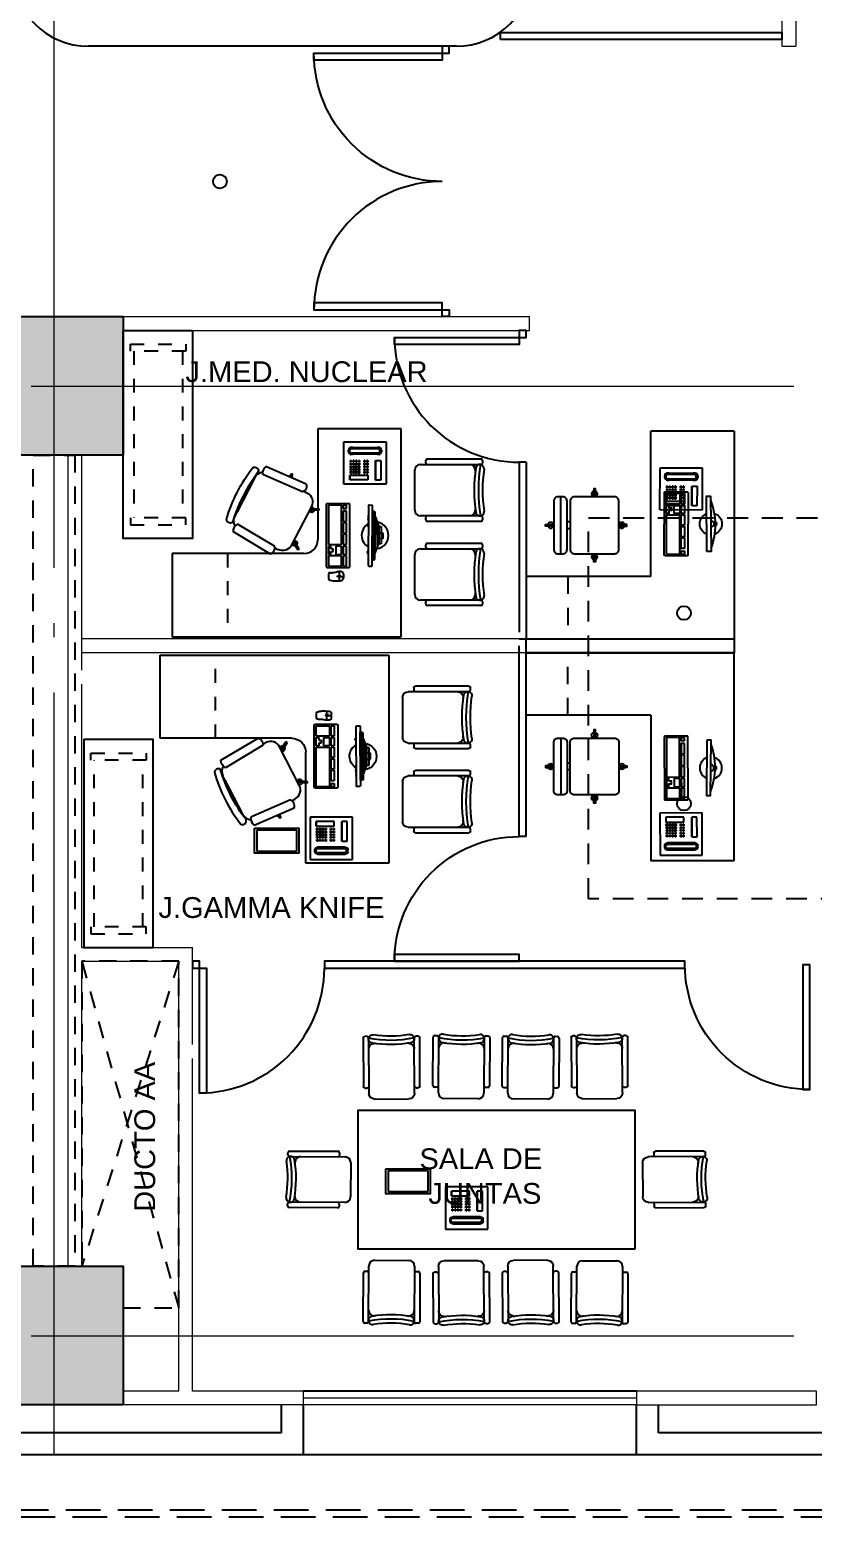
# Model space of a CAD drawing. Header units: metres. Extents: x -22 to 564, y 0 to 143.
# Drawn here: x 230.43 to 236.08, y 32.72 to 43.44 of the extents above; entities that cross this region are included whole.
import ezdxf

# ---------------------------------------------------------------- set-up
doc = ezdxf.new("R2010")
doc.units = ezdxf.units.M
for name, pattern in [('EJES630', [6.3, 5.5, -0.4, 0, -0.4]), ('XREF 2N NEURO-ONCOLOGIA$0$DASHED2', [0.375, 0.25, -0.125]), ('XREF 2N NEURO-ONCOLOGIA$0$HIDDE150', [0.24, 0.15, -0.09]), ('XREF 2N NEURO-ONCOLOGIA$0$HIDDEN2', [0.1875, 0.125, -0.0625]), ('XREF 2N NEURO-ONCOLOGIA$0$XR-00$0$HIDDEN2', [0.1875, 0.125, -0.0625]), ('XREF 2N NEURO-ONCOLOGIA$0$XR-00$0$HIDDEN5', [0.07, 0.04, -0.03])]:
    doc.linetypes.add(name, pattern=pattern)
for name, color, linetype, lineweight in [('EJES', 11, 'EJES630', 0), ('XREF 2N NEURO-ONCOLOGIA$0$HERRERIAS', 1, 'Continuous', 18), ('XREF 2N NEURO-ONCOLOGIA$0$MUROS DE TABLAROCA', 150, 'Continuous', 13)]:
    doc.layers.add(name, color=color, linetype=linetype, lineweight=lineweight)
for name, color, linetype in [('TEXTO', 7, 'Continuous'), ('XREF 2N NEURO-ONCOLOGIA$0$-CG-M-WALL', 7, 'Continuous'), ('XREF 2N NEURO-ONCOLOGIA$0$CANCELES', 1, 'Continuous'), ('XREF 2N NEURO-ONCOLOGIA$0$COLUMNAS', 6, 'Continuous'), ('XREF 2N NEURO-ONCOLOGIA$0$CONTRAVENTEOS', 6, 'XREF 2N NEURO-ONCOLOGIA$0$HIDDEN2'), ('XREF 2N NEURO-ONCOLOGIA$0$DUCTO AA', 40, 'XREF 2N NEURO-ONCOLOGIA$0$HIDDEN2'), ('XREF 2N NEURO-ONCOLOGIA$0$LAMINA MULTIPERFORADA', 9, 'Continuous'), ('XREF 2N NEURO-ONCOLOGIA$0$LAMPARAS 1', 112, 'Continuous'), ('XREF 2N NEURO-ONCOLOGIA$0$MOBILIARIO', 161, 'Continuous'), ('XREF 2N NEURO-ONCOLOGIA$0$MUROS', 3, 'Continuous'), ('XREF 2N NEURO-ONCOLOGIA$0$MUROS BAJOS', 2, 'Continuous'), ('XREF 2N NEURO-ONCOLOGIA$0$NOVIDESA', 11, 'Continuous'), ('XREF 2N NEURO-ONCOLOGIA$0$PLAFONES', 20, 'XREF 2N NEURO-ONCOLOGIA$0$HIDDE150')]:
    doc.layers.add(name, color=color, linetype=linetype)
doc.styles.add('100 LOCALES 25', font='arial.ttf', dxfattribs={"height": 0.25})

# ---------------------------------------------------------------- blocks, each defined once
blk = doc.blocks.new('XREF 2N NEURO-ONCOLOGIA$0$XR-00$0$SILLA')
at = {"layer": 'XREF 2N NEURO-ONCOLOGIA$0$MOBILIARIO', "linetype": 'Continuous', "ltscale": 0.01}
for p, q in [((-0.124, 0), (0.124, 0)), ((-0.204, -0.441), (-0.204, -0.092)), ((-0.192, -0.08), (-0.176, -0.08)), ((-0.164, -0.441), (-0.164, -0.04)), ((0.164, -0.04), (0.164, -0.441)), ((0.176, -0.08), (0.192, -0.08)), ((0.204, -0.092), (0.204, -0.441)), ((-0.114, -0.401), (-0.124, -0.401)), ((0.124, -0.401), (0.114, -0.401)), ((-0.176, -0.453), (-0.192, -0.453)), ((0.192, -0.453), (0.176, -0.453))]:
    blk.add_line(p, q, dxfattribs=at)
for centre, radius, start, end in [((-0.192, -0.092), 0.012, 90, 180), ((-0.176, -0.092), 0.012, 0, 90), ((-0.124, -0.04), 0.04, 90, 180), ((0.124, -0.04), 0.04, 0, 90), ((0.176, -0.092), 0.012, 90, 180), ((0.192, -0.092), 0.012, 0, 90), ((-0.135, -0.434), 0.03, 99.3498, 279.3498), ((-0.124, -0.361), 0.04, 180, 270), ((0, -1.253), 0.83, 78.5791, 101.4209), ((0, -1.253), 0.86, 80.6502, 99.3498), ((0.124, -0.361), 0.04, 270, 0), ((0.135, -0.434), 0.03, 260.6502, 80.6502), ((-0.192, -0.441), 0.012, 180, 270), ((-0.176, -0.441), 0.012, 270, 0), ((0, -1.253), 0.8, 80.6502, 99.3498), ((0.176, -0.441), 0.012, 180, 270), ((0.192, -0.441), 0.012, 270, 0)]:
    blk.add_arc(centre, radius, start, end, dxfattribs=at)
blk = doc.blocks.new('XREF 2N NEURO-ONCOLOGIA$0$XR-00$0$Teléfono 1')
at = {"layer": 'XREF 2N NEURO-ONCOLOGIA$0$MOBILIARIO'}
for p, q in [((44.22, 6.692), (44.525, 6.692)), ((44.22, 6.387), (44.22, 6.692)), ((44.258, 6.662), (44.296, 6.662)), ((44.258, 6.52), (44.258, 6.662)), ((44.296, 6.662), (44.296, 6.52)), ((44.296, 6.52), (44.296, 6.662)), ((44.352, 6.661), (44.482, 6.661)), ((44.352, 6.627), (44.352, 6.661)), ((44.481, 6.627), (44.481, 6.661)), ((44.482, 6.661), (44.482, 6.627)), ((44.525, 6.692), (44.525, 6.387)), ((44.482, 6.627), (44.352, 6.627)), ((44.358, 6.612), (44.352, 6.612)), ((44.352, 6.612), (44.352, 6.6)), ((44.352, 6.6), (44.352, 6.612)), ((44.352, 6.612), (44.352, 6.612)), ((44.352, 6.6), (44.358, 6.6)), ((44.352, 6.6), (44.352, 6.6)), ((44.358, 6.592), (44.352, 6.592)), ((44.352, 6.592), (44.352, 6.58)), ((44.352, 6.58), (44.352, 6.592)), ((44.352, 6.592), (44.352, 6.592)), ((44.352, 6.58), (44.358, 6.58)), ((44.352, 6.58), (44.352, 6.58)), ((44.358, 6.572), (44.352, 6.572)), ((44.352, 6.572), (44.352, 6.56)), ((44.352, 6.56), (44.352, 6.572)), ((44.352, 6.572), (44.352, 6.572)), ((44.352, 6.56), (44.358, 6.56)), ((44.352, 6.56), (44.352, 6.56)), ((44.358, 6.552), (44.352, 6.552)), ((44.352, 6.552), (44.352, 6.54)), ((44.352, 6.54), (44.352, 6.552)), ((44.352, 6.552), (44.352, 6.552)), ((44.358, 6.6), (44.358, 6.612)), ((44.358, 6.612), (44.358, 6.6)), ((44.358, 6.58), (44.358, 6.592)), ((44.358, 6.592), (44.358, 6.58)), ((44.358, 6.56), (44.358, 6.572)), ((44.358, 6.572), (44.358, 6.56)), ((44.358, 6.54), (44.358, 6.552)), ((44.358, 6.552), (44.358, 6.54)), ((44.371, 6.6), (44.371, 6.612)), ((44.371, 6.612), (44.372, 6.612)), ((44.372, 6.6), (44.371, 6.6)), ((44.371, 6.58), (44.371, 6.592)), ((44.371, 6.592), (44.372, 6.592)), ((44.372, 6.58), (44.371, 6.58)), ((44.371, 6.56), (44.371, 6.572)), ((44.371, 6.572), (44.372, 6.572)), ((44.372, 6.56), (44.371, 6.56)), ((44.371, 6.54), (44.371, 6.552)), ((44.371, 6.552), (44.372, 6.552)), ((44.378, 6.612), (44.372, 6.612)), ((44.372, 6.612), (44.372, 6.6)), ((44.372, 6.6), (44.378, 6.6)), ((44.378, 6.592), (44.372, 6.592)), ((44.372, 6.592), (44.372, 6.58)), ((44.372, 6.58), (44.378, 6.58)), ((44.378, 6.572), (44.372, 6.572)), ((44.372, 6.572), (44.372, 6.56)), ((44.372, 6.56), (44.378, 6.56)), ((44.378, 6.552), (44.372, 6.552)), ((44.372, 6.552), (44.372, 6.54)), ((44.377, 6.612), (44.377, 6.6)), ((44.377, 6.592), (44.377, 6.58)), ((44.377, 6.572), (44.377, 6.56)), ((44.377, 6.552), (44.377, 6.54)), ((44.378, 6.6), (44.378, 6.612)), ((44.378, 6.58), (44.378, 6.592)), ((44.378, 6.56), (44.378, 6.572)), ((44.378, 6.54), (44.378, 6.552)), ((44.417, 6.552), (44.411, 6.552)), ((44.411, 6.552), (44.411, 6.54)), ((44.411, 6.54), (44.411, 6.552)), ((44.411, 6.552), (44.411, 6.552)), ((44.415, 6.612), (44.414, 6.612)), ((44.414, 6.6), (44.415, 6.6)), ((44.415, 6.592), (44.414, 6.592)), ((44.414, 6.58), (44.415, 6.58)), ((44.415, 6.572), (44.414, 6.572)), ((44.414, 6.56), (44.415, 6.56)), ((44.417, 6.54), (44.417, 6.552)), ((44.417, 6.552), (44.417, 6.54)), ((44.437, 6.552), (44.431, 6.552)), ((44.431, 6.552), (44.431, 6.54)), ((44.431, 6.54), (44.431, 6.552)), ((44.431, 6.552), (44.431, 6.552)), ((44.435, 6.612), (44.434, 6.612)), ((44.434, 6.6), (44.435, 6.6)), ((44.435, 6.592), (44.434, 6.592)), ((44.434, 6.58), (44.435, 6.58)), ((44.435, 6.572), (44.434, 6.572)), ((44.434, 6.56), (44.435, 6.56)), ((44.437, 6.54), (44.437, 6.552)), ((44.437, 6.552), (44.437, 6.54)), ((44.457, 6.552), (44.451, 6.552)), ((44.451, 6.552), (44.451, 6.54)), ((44.451, 6.54), (44.451, 6.552)), ((44.451, 6.552), (44.451, 6.552)), ((44.454, 6.612), (44.454, 6.612)), ((44.454, 6.6), (44.454, 6.6)), ((44.454, 6.592), (44.454, 6.592)), ((44.454, 6.58), (44.454, 6.58)), ((44.454, 6.572), (44.454, 6.572)), ((44.454, 6.56), (44.454, 6.56)), ((44.457, 6.54), (44.457, 6.552)), ((44.457, 6.552), (44.457, 6.54)), ((44.477, 6.552), (44.471, 6.552)), ((44.471, 6.552), (44.471, 6.54)), ((44.471, 6.54), (44.471, 6.552)), ((44.471, 6.552), (44.471, 6.552)), ((44.474, 6.612), (44.474, 6.612)), ((44.474, 6.6), (44.474, 6.6)), ((44.474, 6.592), (44.474, 6.592)), ((44.474, 6.58), (44.474, 6.58)), ((44.474, 6.572), (44.474, 6.572)), ((44.474, 6.56), (44.474, 6.56)), ((44.476, 6.552), (44.476, 6.54)), ((44.477, 6.54), (44.477, 6.552)), ((44.253, 6.445), (44.253, 6.457)), ((44.296, 6.52), (44.258, 6.52)), ((44.265, 6.457), (44.265, 6.445)), ((44.272, 6.476), (44.472, 6.476)), ((44.285, 6.476), (44.273, 6.476)), ((44.474, 6.466), (44.274, 6.466)), ((44.352, 6.54), (44.358, 6.54)), ((44.352, 6.54), (44.352, 6.54)), ((44.358, 6.532), (44.352, 6.532)), ((44.352, 6.532), (44.352, 6.52)), ((44.352, 6.52), (44.352, 6.532)), ((44.352, 6.532), (44.352, 6.532)), ((44.352, 6.52), (44.358, 6.52)), ((44.352, 6.52), (44.352, 6.52)), ((44.358, 6.52), (44.358, 6.532)), ((44.358, 6.532), (44.358, 6.52)), ((44.372, 6.54), (44.371, 6.54)), ((44.371, 6.52), (44.371, 6.532)), ((44.371, 6.532), (44.372, 6.532)), ((44.372, 6.52), (44.371, 6.52)), ((44.372, 6.54), (44.378, 6.54)), ((44.378, 6.532), (44.372, 6.532)), ((44.372, 6.532), (44.372, 6.52)), ((44.372, 6.52), (44.378, 6.52)), ((44.377, 6.532), (44.377, 6.52)), ((44.378, 6.52), (44.378, 6.532)), ((44.411, 6.54), (44.417, 6.54)), ((44.411, 6.54), (44.411, 6.54)), ((44.417, 6.532), (44.411, 6.532)), ((44.411, 6.532), (44.411, 6.52)), ((44.411, 6.52), (44.411, 6.532)), ((44.411, 6.532), (44.411, 6.532)), ((44.411, 6.52), (44.417, 6.52)), ((44.411, 6.52), (44.411, 6.52)), ((44.417, 6.52), (44.417, 6.532)), ((44.417, 6.532), (44.417, 6.52)), ((44.431, 6.54), (44.437, 6.54)), ((44.431, 6.54), (44.431, 6.54)), ((44.437, 6.532), (44.431, 6.532)), ((44.431, 6.532), (44.431, 6.52)), ((44.431, 6.52), (44.431, 6.532)), ((44.431, 6.532), (44.431, 6.532)), ((44.431, 6.52), (44.437, 6.52)), ((44.431, 6.52), (44.431, 6.52)), ((44.437, 6.52), (44.437, 6.532)), ((44.437, 6.532), (44.437, 6.52)), ((44.451, 6.54), (44.457, 6.54)), ((44.451, 6.54), (44.451, 6.54)), ((44.457, 6.532), (44.451, 6.532)), ((44.451, 6.532), (44.451, 6.52)), ((44.451, 6.52), (44.451, 6.532)), ((44.451, 6.532), (44.451, 6.532)), ((44.451, 6.52), (44.457, 6.52)), ((44.451, 6.52), (44.451, 6.52)), ((44.457, 6.52), (44.457, 6.532)), ((44.457, 6.532), (44.457, 6.52)), ((44.472, 6.476), (44.46, 6.476)), ((44.471, 6.54), (44.477, 6.54)), ((44.471, 6.54), (44.471, 6.54)), ((44.477, 6.532), (44.471, 6.532)), ((44.471, 6.532), (44.471, 6.52)), ((44.471, 6.52), (44.471, 6.532)), ((44.471, 6.532), (44.471, 6.532)), ((44.471, 6.52), (44.477, 6.52)), ((44.471, 6.52), (44.471, 6.52)), ((44.476, 6.532), (44.476, 6.52)), ((44.477, 6.52), (44.477, 6.532)), ((44.483, 6.445), (44.483, 6.457)), ((44.491, 6.445), (44.491, 6.457)), ((44.491, 6.457), (44.491, 6.445)), ((44.525, 6.387), (44.22, 6.387)), ((44.472, 6.426), (44.272, 6.426)), ((44.273, 6.426), (44.285, 6.426)), ((44.274, 6.436), (44.474, 6.436)), ((44.46, 6.426), (44.472, 6.426))]:
    blk.add_line(p, q, dxfattribs=at)
for centre, major_axis, start_param, end_param in [((44.414, 6.606), (0, 0.006), 4.712389, 7.853982), ((44.414, 6.606), (0, 0.006), 1.570796, 4.712389), ((44.414, 6.586), (0, 0.006), 4.712389, 7.853982), ((44.414, 6.586), (0, 0.006), 1.570796, 4.712389), ((44.414, 6.566), (0, 0.006), 4.712389, 7.853982), ((44.414, 6.566), (0, 0.006), 1.570796, 4.712389), ((44.415, 6.606), (0, 0.006), 4.712389, 7.853982), ((44.415, 6.606), (0, 0.006), 1.570796, 4.712389), ((44.415, 6.586), (0, 0.006), 4.712389, 7.853982), ((44.415, 6.586), (0, 0.006), 1.570796, 4.712389), ((44.415, 6.566), (0, 0.006), 4.712389, 7.853982), ((44.415, 6.566), (0, 0.006), 1.570796, 4.712389), ((44.434, 6.606), (0, 0.006), 4.712389, 7.853982), ((44.434, 6.606), (0, 0.006), 1.570796, 4.712389), ((44.434, 6.586), (0, 0.006), 4.712389, 7.853982), ((44.434, 6.586), (0, 0.006), 1.570796, 4.712389), ((44.434, 6.566), (0, 0.006), 4.712389, 7.853982), ((44.434, 6.566), (0, 0.006), 1.570796, 4.712389), ((44.435, 6.606), (0, 0.006), 4.712389, 7.853982), ((44.435, 6.606), (0, 0.006), 1.570796, 4.712389), ((44.435, 6.586), (0, 0.006), 4.712389, 7.853982), ((44.435, 6.586), (0, 0.006), 1.570796, 4.712389), ((44.435, 6.566), (0, 0.006), 4.712389, 7.853982), ((44.435, 6.566), (0, 0.006), 1.570796, 4.712389), ((44.454, 6.606), (0, 0.006), 4.712389, 7.853982), ((44.454, 6.606), (0, 0.006), 4.712389, 7.853982), ((44.454, 6.606), (0, 0.006), 1.570796, 4.712389), ((44.454, 6.606), (0, 0.006), 1.570796, 4.712389), ((44.454, 6.586), (0, 0.006), 4.712389, 7.853982), ((44.454, 6.586), (0, 0.006), 4.712389, 7.853982), ((44.454, 6.586), (0, 0.006), 1.570796, 4.712389), ((44.454, 6.586), (0, 0.006), 1.570796, 4.712389), ((44.454, 6.566), (0, 0.006), 4.712389, 7.853982), ((44.454, 6.566), (0, 0.006), 4.712389, 7.853982), ((44.454, 6.566), (0, 0.006), 1.570796, 4.712389), ((44.454, 6.566), (0, 0.006), 1.570796, 4.712389), ((44.474, 6.606), (0, 0.006), 4.712389, 7.853982), ((44.474, 6.606), (0, 0.006), 4.712389, 7.853982), ((44.474, 6.606), (0, 0.006), 1.570796, 4.712389), ((44.474, 6.606), (0, 0.006), 1.570796, 4.712389), ((44.474, 6.586), (0, 0.006), 4.712389, 7.853982), ((44.474, 6.586), (0, 0.006), 4.712389, 7.853982), ((44.474, 6.586), (0, 0.006), 1.570796, 4.712389), ((44.474, 6.586), (0, 0.006), 1.570796, 4.712389), ((44.474, 6.566), (0, 0.006), 4.712389, 7.853982), ((44.474, 6.566), (0, 0.006), 4.712389, 7.853982), ((44.474, 6.566), (0, 0.006), 1.570796, 4.712389), ((44.474, 6.566), (0, 0.006), 1.570796, 4.712389), ((44.272, 6.457), (0, 0.0191), 0, 1.570796), ((44.272, 6.445), (0, 0.019), 1.570796, 3.141593), ((44.273, 6.457), (0, 0.019), 0, 1.570796), ((44.273, 6.445), (0, 0.0191), 1.570796, 3.141593), ((44.274, 6.457), (0, 0.00903), 0, 1.570796), ((44.274, 6.445), (0, 0.00903), 1.570796, 3.141593), ((44.472, 6.457), (0, 0.019), 4.712389, 6.283185), ((44.472, 6.457), (0, 0.0191), 4.712389, 6.283185), ((44.472, 6.445), (0, 0.019), 3.141593, 4.712389), ((44.472, 6.445), (0, 0.019), 3.141593, 4.712389), ((44.474, 6.457), (0, 0.00903), 4.712389, 6.283185), ((44.474, 6.445), (0, 0.00903), 3.141593, 4.712389)]:
    blk.add_ellipse(centre, major_axis=major_axis, ratio=0.991499, start_param=start_param, end_param=end_param, dxfattribs=at)
blk = doc.blocks.new('XREF 2N NEURO-ONCOLOGIA$0$XR-00$0$CESTO PARA PAPELES')
at = {"layer": 'XREF 2N NEURO-ONCOLOGIA$0$MOBILIARIO'}
for p, q in [((-0.015, 0.075), (-0.305, 0.075)), ((-0.305, 0.075), (-0.305, -0.075)), ((-0.015, -0.075), (-0.015, 0.075)), ((-0.305, -0.075), (-0.015, -0.075))]:
    blk.add_line(p, q, dxfattribs=at)
blk.add_lwpolyline([(-0.32, 0.09), (0, 0.09), (0, -0.09), (-0.32, -0.09)], close=True, dxfattribs=at)
blk = doc.blocks.new('XREF 2N NEURO-ONCOLOGIA$0$XR-00$0$sillon 01')
at = {"layer": 'XREF 2N NEURO-ONCOLOGIA$0$MOBILIARIO'}
for p, q in [((166.622, 203.629), (166.636, 203.65)), ((166.997, 203.497), (166.738, 203.67)), ((166.76, 203.725), (166.756, 203.658)), ((166.771, 203.724), (166.76, 203.725)), ((166.771, 203.724), (166.766, 203.651)), ((167.034, 203.548), (166.969, 203.516)), ((167.039, 203.539), (166.979, 203.509)), ((167.034, 203.548), (167.039, 203.539)), ((167.003, 203.374), (167.017, 203.395)), ((166.59, 203.217), (166.483, 203.288)), ((166.742, 203.116), (166.511, 203.27)), ((166.966, 203.235), (166.989, 203.22)), ((166.972, 203.244), (166.994, 203.229)), ((166.994, 203.229), (166.989, 203.22))]:
    blk.add_line(p, q, dxfattribs=at)
for points in [[(166.469, 203.349, -0.281793), (166.415, 203.381), (166.572, 203.651, -0.418015), (166.626, 203.619)], [(166.764, 203.047, 0.667091), (166.783, 203.093, -0.088922), (166.443, 203.321, 0.527589), (166.416, 203.282, 0.095477)], [(166.803, 203.125, 0.281793), (166.853, 203.088), (167.043, 203.336, 0.418015), (166.993, 203.374)]]:
    blk.add_lwpolyline(points, format="xyb", close=True, dxfattribs=at)
for centre, radius, start, end in [((166.697, 203.609), 0.0737, 56.2548, 146.2548), ((166.762, 203.67), 0.0183, 103.207, 192.3385), ((166.762, 203.67), 0.0183, 283.207, 69.255), ((166.987, 203.519), 0.0183, 43.2546, 189.3027), ((166.987, 203.519), 0.0183, 280.1712, 9.3027), ((166.956, 203.436), 0.0737, 326.2548, 56.2548), ((166.524, 203.35), 0.0737, 178.654, 236.2548), ((166.961, 203.245), 0.0182, 264.1376, 309.1502), ((166.961, 203.245), 0.0182, 343.3595, 21.2193), ((166.783, 203.177), 0.0737, 236.2548, 293.8557)]:
    blk.add_arc(centre, radius, start, end, dxfattribs=at)
blk = doc.blocks.new('XREF 2N NEURO-ONCOLOGIA$0$XR-00$0$modulo escritorio oficina')
at = {"layer": 'XREF 2N NEURO-ONCOLOGIA$0$MOBILIARIO', "linetype": 'Continuous', "ltscale": 0.01}
for p, q in [((123.599, 262.826), (123.599, 263.211)), ((123.611, 263.223), (123.627, 263.223)), ((123.639, 262.774), (123.639, 263.211)), ((124.009, 263.211), (124.009, 262.774)), ((124.021, 263.223), (124.037, 263.223)), ((124.049, 263.211), (124.049, 262.826)), ((124.207, 262.826), (124.207, 263.211)), ((124.219, 263.223), (124.235, 263.223)), ((124.247, 262.774), (124.247, 263.211)), ((124.617, 263.211), (124.617, 262.774)), ((124.629, 263.223), (124.645, 263.223)), ((124.657, 263.211), (124.657, 262.826)), ((123.679, 263.171), (123.688, 263.171)), ((123.959, 263.171), (123.969, 263.171)), ((124.287, 263.171), (124.297, 263.171)), ((124.567, 263.171), (124.577, 263.171)), ((123.627, 262.814), (123.611, 262.814)), ((124.037, 262.814), (124.021, 262.814)), ((124.235, 262.814), (124.219, 262.814)), ((124.645, 262.814), (124.629, 262.814)), ((123.969, 262.734), (123.679, 262.734)), ((124.577, 262.734), (124.287, 262.734))]:
    blk.add_line(p, q, dxfattribs=at)
at = {"layer": 'XREF 2N NEURO-ONCOLOGIA$0$MOBILIARIO'}
for p, q in [((124.881, 262.635), (123.381, 262.635)), ((123.381, 262.635), (123.381, 262.035)), ((124.881, 260.985), (124.881, 262.635)), ((123.922, 262.261), (123.922, 262.101)), ((124.377, 262.266), (123.927, 262.266)), ((123.932, 262.241), (123.932, 262.218)), ((123.955, 262.241), (123.932, 262.241)), ((123.955, 262.218), (123.955, 262.241)), ((123.975, 262.241), (123.975, 262.218)), ((124.05, 262.241), (123.975, 262.241)), ((124.05, 262.218), (124.05, 262.241)), ((124.059, 262.241), (124.059, 262.218)), ((124.134, 262.241), (124.059, 262.241)), ((124.134, 262.218), (124.134, 262.241)), ((124.142, 262.241), (124.142, 262.218)), ((124.217, 262.241), (124.142, 262.241)), ((124.217, 262.218), (124.217, 262.241)), ((124.227, 262.241), (124.227, 262.218)), ((124.287, 262.241), (124.227, 262.241)), ((124.287, 262.218), (124.287, 262.241)), ((124.297, 262.241), (124.297, 262.218)), ((124.372, 262.241), (124.297, 262.241)), ((124.372, 262.218), (124.372, 262.241)), ((124.382, 262.101), (124.382, 262.261)), ((123.932, 262.218), (123.955, 262.218)), ((124.217, 262.206), (123.932, 262.206)), ((123.932, 262.206), (123.932, 262.111)), ((123.975, 262.218), (124.05, 262.218)), ((124.059, 262.218), (124.134, 262.218)), ((124.142, 262.218), (124.217, 262.218)), ((124.217, 262.111), (124.217, 262.206)), ((124.227, 262.218), (124.287, 262.218)), ((124.227, 262.206), (124.227, 262.166)), ((124.287, 262.206), (124.227, 262.206)), ((124.227, 262.166), (124.287, 262.166)), ((124.247, 262.129), (124.227, 262.129)), ((124.227, 262.129), (124.227, 262.111)), ((124.267, 262.146), (124.247, 262.146)), ((124.247, 262.146), (124.247, 262.129)), ((124.267, 262.129), (124.267, 262.146)), ((124.287, 262.129), (124.267, 262.129)), ((124.287, 262.166), (124.287, 262.206)), ((124.287, 262.111), (124.287, 262.129)), ((124.297, 262.218), (124.372, 262.218)), ((124.297, 262.206), (124.297, 262.111)), ((124.372, 262.206), (124.297, 262.206)), ((124.372, 262.111), (124.372, 262.206)), ((123.381, 262.035), (124.181, 262.035)), ((123.927, 262.096), (124.377, 262.096)), ((123.932, 262.111), (123.932, 262.111)), ((123.932, 262.111), (123.932, 262.111)), ((123.932, 262.111), (123.932, 262.111)), ((123.932, 262.111), (123.932, 262.111)), ((123.932, 262.111), (124.217, 262.111)), ((124.217, 262.111), (124.217, 262.111)), ((124.217, 262.111), (124.217, 262.111)), ((124.217, 262.111), (124.217, 262.111)), ((124.217, 262.111), (124.217, 262.111)), ((124.227, 262.111), (124.287, 262.111)), ((124.297, 262.111), (124.372, 262.111)), ((124.281, 261.935), (124.281, 260.985)), ((124.281, 260.985), (124.881, 260.985)), ((124.281, 260.985), (124.881, 260.985))]:
    blk.add_line(p, q, dxfattribs=at)
at = {"layer": 'XREF 2N NEURO-ONCOLOGIA$0$MOBILIARIO', "linetype": 'ByBlock', "lineweight": -2}
for p, q in [((123.979, 262.442), (123.979, 262.43)), ((124.319, 262.446), (123.986, 262.448)), ((124.313, 262.443), (123.992, 262.444)), ((124.015, 262.448), (124.087, 262.476)), ((124.015, 262.448), (124.284, 262.447)), ((124.054, 262.463), (124.246, 262.462)), ((124.087, 262.493), (124.212, 262.493)), ((124.087, 262.476), (124.087, 262.493)), ((124.087, 262.476), (124.212, 262.475)), ((124.131, 262.463), (124.131, 262.503)), ((124.131, 262.503), (124.174, 262.503)), ((124.174, 262.503), (124.173, 262.463)), ((124.212, 262.493), (124.212, 262.475)), ((124.284, 262.447), (124.212, 262.475)), ((124.325, 262.428), (124.326, 262.44)), ((123.934, 262.425), (123.933, 262.405)), ((123.938, 262.4), (124.366, 262.398)), ((124.366, 262.428), (123.939, 262.43)), ((123.979, 262.43), (124.325, 262.428)), ((123.992, 262.433), (124.313, 262.432)), ((124.371, 262.403), (124.371, 262.423))]:
    blk.add_line(p, q, dxfattribs=at)
at = {"layer": 'XREF 2N NEURO-ONCOLOGIA$0$MOBILIARIO', "linetype": 'ByBlock'}
for p, q in [((124.427, 262.22), (124.459, 262.22)), ((124.446, 262.201), (124.446, 262.22)), ((124.412, 262.188), (124.442, 262.188)), ((124.432, 262.112), (124.459, 262.112)), ((124.442, 262.178), (124.442, 262.201)), ((124.442, 262.201), (124.449, 262.201)), ((124.449, 262.178), (124.442, 262.178)), ((124.449, 262.201), (124.449, 262.178)), ((124.449, 262.188), (124.477, 262.188))]:
    blk.add_line(p, q, dxfattribs=at)
at = {"layer": 'XREF 2N NEURO-ONCOLOGIA$0$MOBILIARIO', "linetype": 'XREF 2N NEURO-ONCOLOGIA$0$XR-00$0$HIDDEN5'}
for q in [(124.281, 261.385), (124.881, 261.385), (124.281, 261.385), (124.881, 261.385)]:
    blk.add_line((124.281, 261.385), q, dxfattribs=at)
at = {"layer": 'XREF 2N NEURO-ONCOLOGIA$0$MOBILIARIO', "linetype": 'ByBlock'}
for centre in [(124.01, 262.398), (124.024, 262.398), (124.037, 262.398)]:
    blk.add_circle(centre, 0.00125, dxfattribs=at)
at = {"layer": 'XREF 2N NEURO-ONCOLOGIA$0$MOBILIARIO', "linetype": 'Continuous', "ltscale": 0.01}
for centre, radius, start, end in [((123.611, 263.211), 0.012, 90, 180), ((123.627, 263.211), 0.012, 0, 90), ((123.668, 263.204), 0.03, 80.6502, 260.6502), ((123.824, 264.246), 1.053, 259.8659, 280.1341), ((123.824, 264.301), 1.078, 261.9461, 278.0539), ((123.98, 263.204), 0.03, 279.3498, 99.3498), ((124.021, 263.211), 0.012, 90, 180), ((124.037, 263.211), 0.012, 0, 90), ((124.219, 263.211), 0.012, 90, 180), ((124.235, 263.211), 0.012, 0, 90), ((124.276, 263.204), 0.03, 80.6502, 260.6502), ((124.432, 264.246), 1.053, 259.8659, 280.1341), ((124.432, 264.301), 1.078, 261.9461, 278.0539), ((124.588, 263.204), 0.03, 279.3498, 99.3498), ((124.629, 263.211), 0.012, 90, 180), ((124.645, 263.211), 0.012, 0, 90), ((123.679, 263.131), 0.04, 90, 180), ((123.824, 264.299), 1.136, 261.8675, 278.1325), ((123.969, 263.131), 0.04, 0, 90), ((124.287, 263.131), 0.04, 90, 180), ((124.432, 264.299), 1.136, 261.8675, 278.1325), ((124.577, 263.131), 0.04, 0, 90), ((123.611, 262.826), 0.012, 180, 270), ((123.627, 262.826), 0.012, 270, 0), ((123.679, 262.774), 0.04, 180, 270), ((123.969, 262.774), 0.04, 270, 0), ((124.021, 262.826), 0.012, 180, 270), ((124.037, 262.826), 0.012, 270, 0), ((124.219, 262.826), 0.012, 180, 270), ((124.235, 262.826), 0.012, 270, 0), ((124.287, 262.774), 0.04, 180, 270), ((124.577, 262.774), 0.04, 270, 0), ((124.629, 262.826), 0.012, 180, 270), ((124.645, 262.826), 0.012, 270, 0)]:
    blk.add_arc(centre, radius, start, end, dxfattribs=at)
at = {"layer": 'XREF 2N NEURO-ONCOLOGIA$0$MOBILIARIO', "linetype": 'ByBlock', "lineweight": -2}
for centre, radius, start, end in [((124.15, 262.448), 0.097, 13.0251, 166.5103), ((123.986, 262.442), 0.00625, 89.7677, 179.7677), ((123.992, 262.435), 0.00875, 89.7677, 157.1356), ((123.992, 262.442), 0.00875, 202.3999, 269.7677), ((124.313, 262.434), 0.00875, 22.3999, 89.7677), ((124.313, 262.441), 0.00875, 269.7677, 337.1356), ((124.319, 262.44), 0.00625, 359.7677, 89.7677), ((123.938, 262.405), 0.005, 179.7677, 269.7677), ((123.939, 262.425), 0.005, 89.7677, 179.7677), ((124.15, 262.448), 0.097, 209.8032, 329.7323), ((124.366, 262.423), 0.005, 359.7677, 89.7677), ((124.366, 262.403), 0.005, 269.7677, 359.7677)]:
    blk.add_arc(centre, radius, start, end, dxfattribs=at)
at = {"layer": 'XREF 2N NEURO-ONCOLOGIA$0$MOBILIARIO', "linetype": 'ByBlock'}
for centre, radius, start, end in [((124.05, 262.4), 0.00375, 179.7677, 359.7677), ((124.081, 262.399), 0.00375, 179.7677, 359.7677), ((124.273, 262.404), 0.0125, 206.979, 332.5564), ((124.273, 262.404), 0.0112, 210.7987, 328.7367), ((124.427, 262.206), 0.0135, 90.0058, 180.0058), ((124.459, 262.203), 0.0168, 11.1936, 91.55), ((124.484, 262.191), 0.0728, 167.7737, 194.7782), ((124.309, 262.139), 0.11, 358.1534, 17.6406), ((124.376, 262.133), 0.0434, 347.8702, 2.9448), ((124.432, 262.125), 0.0135, 180.0058, 270.0058), ((124.459, 262.125), 0.0135, 270.0058, 0.0058), ((124.395, 262.156), 0.0834, 338.4081, 3.5882), ((124.12, 262.168), 0.358, 358.9447, 6.1738)]:
    blk.add_arc(centre, radius, start, end, dxfattribs=at)
at = {"layer": 'XREF 2N NEURO-ONCOLOGIA$0$MOBILIARIO'}
for centre, radius, start, end in [((123.927, 262.261), 0.005, 90, 180), ((124.377, 262.261), 0.005, 360, 90), ((123.927, 262.101), 0.005, 180, 270), ((124.181, 261.935), 0.1, 0, 90), ((124.377, 262.101), 0.005, 270, 0)]:
    blk.add_arc(centre, radius, start, end, dxfattribs=at)
at = {"layer": 'XREF 2N NEURO-ONCOLOGIA$0$MOBILIARIO', "xscale": -0.9999999999999996, "rotation": 299.0695074338474}
blk.add_blockref('XREF 2N NEURO-ONCOLOGIA$0$XR-00$0$sillon 01', (27.218, 17.155), dxfattribs=at)
blk = doc.blocks.new('XREF 2N NEURO-ONCOLOGIA$0$XR-00$0$04 AQ 03$0$51144A1J')
at = {"layer": 'XREF 2N NEURO-ONCOLOGIA$0$MOBILIARIO'}
for p, q in [((-0.205, 0.526), (0.205, 0.526)), ((-0.025, 0.459), (-0.025, 0.482)), ((0.025, 0.459), (0.025, 0.482))]:
    blk.add_line(p, q, dxfattribs=at)
for points in [[(0.205, 0.548, 0.414214), (0.175, 0.578), (-0.175, 0.578, 0.414214), (-0.205, 0.548), (-0.205, 0.512, 0.414214), (-0.175, 0.482), (0.175, 0.482, 0.414214), (0.205, 0.512)], [(0.205, 0.429, 0.414214), (0.175, 0.459), (-0.175, 0.459, 0.414214), (-0.205, 0.429), (-0.205, 0.139, 0.414214), (-0.175, 0.109), (0.175, 0.109, 0.414214), (0.205, 0.139)]]:
    blk.add_lwpolyline(points, format="xyb", close=True, dxfattribs=at)
for points in [[(-0.006, 0.578), (-0.006, 0.637), (0.006, 0.637), (0.006, 0.578)], [(-0.205, 0.277), (-0.264, 0.277), (-0.264, 0.29), (-0.205, 0.29)], [(0.205, 0.277), (0.264, 0.277), (0.264, 0.29), (0.205, 0.29)], [(-0.006, 0.109), (-0.006, 0.05), (0.006, 0.05), (0.006, 0.109)]]:
    blk.add_lwpolyline(points, dxfattribs=at)
for centre, start, end in [((0, 0.6), 107.3771, 252.6229), ((0, 0.6), 287.378, 72.622), ((-0.227, 0.284), 17.378, 162.622), ((-0.227, 0.284), 197.3771, 342.6229), ((0.227, 0.284), 17.378, 162.622), ((0.227, 0.284), 197.3771, 342.6229), ((0, 0.087), 107.3771, 252.6229), ((0, 0.087), 287.378, 72.622)]:
    blk.add_arc(centre, 0.0207, start, end, dxfattribs=at)
blk = doc.blocks.new('XREF 2N NEURO-ONCOLOGIA$0$XR-00$0$A$C50554AEA')
at = {"layer": 'XREF 2N NEURO-ONCOLOGIA$0$MOBILIARIO'}
for p, q in [((0, 1.059), (0, 1.509)), ((0, 1.509), (1.499, 1.509)), ((0.899, 1.059), (0, 1.059))]:
    blk.add_line(p, q, dxfattribs=at)
at = {"layer": 'XREF 2N NEURO-ONCOLOGIA$0$MOBILIARIO', "linetype": 'XREF 2N NEURO-ONCOLOGIA$0$XR-00$0$HIDDEN2'}
blk.add_lwpolyline([(0.3, 1.059), (0.3, 1.059), (0.3, 1.509)], dxfattribs=at)
at = {"layer": 'XREF 2N NEURO-ONCOLOGIA$0$MOBILIARIO'}
for points in [[(1.499, 0.009), (1.499, 1.509)], [(0.899, 1.059), (0.899, 0.009)], [(1.499, 0.009), (0.899, 0.009)]]:
    blk.add_lwpolyline(points, dxfattribs=at)
blk = doc.blocks.new('XREF 2N NEURO-ONCOLOGIA$0$XR-00$0$04 AQ 03$0$Estación de trabajo 2')
at = {"layer": 'XREF 2N NEURO-ONCOLOGIA$0$MOBILIARIO'}
for p, q in [((-0.032, 0.01), (-0.04, 0.01)), ((-0.032, -0.01), (-0.04, -0.01))]:
    blk.add_line(p, q, dxfattribs=at)
blk.add_lwpolyline([(0.33, -0.23, 0.414214), (0.335, -0.225), (0.335, 0.225, 0.414214), (0.33, 0.23), (0.17, 0.23, 0.414214), (0.165, 0.225), (0.165, -0.225, 0.414214), (0.17, -0.23)], format="xyb", close=True, dxfattribs=at)
for points in [[(0.19, 0.145), (0.213, 0.145), (0.213, 0.22), (0.19, 0.22)], [(0.225, 0.145), (0.32, 0.145), (0.32, 0.22), (0.225, 0.22)], [(0.028, -0.2), (0.032, 0.2), (0.002, 0.2), (-0.002, -0.2)], [(0.19, 0.075), (0.213, 0.075), (0.213, 0.135), (0.19, 0.135)], [(0.225, 0.075), (0.265, 0.075), (0.265, 0.135), (0.225, 0.135)], [(0.303, 0.095), (0.303, 0.075), (0.32, 0.075), (0.32, 0.135), (0.303, 0.135), (0.303, 0.115), (0.285, 0.115), (0.285, 0.095)], [(0.19, -0.01), (0.213, -0.01), (0.213, 0.065), (0.19, 0.065)], [(0.32, -0.22), (0.32, -0.22), (0.32, -0.22), (0.32, -0.22), (0.32, -0.22), (0.32, 0.065), (0.32, 0.065), (0.32, 0.065), (0.32, 0.065), (0.32, 0.065), (0.225, 0.065), (0.225, -0.22)], [(0.19, -0.094), (0.213, -0.094), (0.213, -0.019), (0.19, -0.019)], [(0.19, -0.177), (0.213, -0.177), (0.213, -0.102), (0.19, -0.102)], [(0.19, -0.22), (0.213, -0.22), (0.213, -0.197), (0.19, -0.197)]]:
    blk.add_lwpolyline(points, close=True, dxfattribs=at)
for centre, radius, start, end in [((0.461, -0.006), 0.492, 158.8235, 200.2936), ((0, 0), 0.08, 108.2488, 250.2468), ((0, 0), 0.0416, 165.6559, 193.4613), ((0, 0), 0.0227, 89.5586, 269.5586), ((0, 0), 0.08, 291.5829, 67.5343)]:
    blk.add_arc(centre, radius, start, end, dxfattribs=at)
blk = doc.blocks.new('XREF 2N NEURO-ONCOLOGIA$0$C-1')
at = {"layer": 'XREF 2N NEURO-ONCOLOGIA$0$-CG-M-WALL', "true_color": 0x636466}
h = blk.add_hatch(color=251, dxfattribs=at)
h.dxf.hatch_style = 1
h.paths.add_polyline_path([(-0.5, -0.5), (-0.5, 0.5), (0.5, 0.5), (0.5, -0.5)])
blk.add_lwpolyline([(-0.5, -0.5), (-0.5, 0.5), (0.5, 0.5), (0.5, -0.5)], close=True)
blk = doc.blocks.new('XREF 2N NEURO-ONCOLOGIA$0$XR-00$0$credenza 150')
at = {"layer": 'XREF 2N NEURO-ONCOLOGIA$0$MOBILIARIO'}
blk.add_lwpolyline([(0, -0.75), (0, 0.75), (-0.5, 0.75), (-0.5, -0.75)], close=True, dxfattribs=at)
at = {"layer": 'XREF 2N NEURO-ONCOLOGIA$0$MOBILIARIO', "linetype": 'XREF 2N NEURO-ONCOLOGIA$0$XR-00$0$HIDDEN5'}
for points in [[(-0.049, 0.652), (-0.049, 0.602), (-0.449, 0.602), (-0.449, 0.652)], [(-0.049, -0.652), (-0.049, -0.602), (-0.449, -0.602), (-0.449, -0.652)]]:
    blk.add_lwpolyline(points, close=True, dxfattribs=at)
for points in [[(-0.424, -0.602), (-0.424, 0.602)], [(-0.074, -0.602), (-0.074, 0.602)]]:
    blk.add_lwpolyline(points, dxfattribs=at)
blk = doc.blocks.new('XREF 2N NEURO-ONCOLOGIA')
at = {"layer": 'XREF 2N NEURO-ONCOLOGIA$0$CANCELES'}
for p, q in [((4.174, 13.033, 0), (4.174, 13.083, 0)), ((4.174, 13.083, 0), (5.549, 13.083, 0)), ((4.174, 13.033, 0), (5.549, 13.033, 0)), ((5.599, 13.083, 0), (5.599, 13.033, 0)), ((6.874, 13.083, 0), (5.649, 13.083, 0)), ((6.874, 13.033, 0), (5.649, 13.033, 0)), ((6.874, 13.033, 0), (6.874, 13.083, 0))]:
    blk.add_line(p, q, dxfattribs=at)
at = {"layer": 'XREF 2N NEURO-ONCOLOGIA$0$CANCELES', "elevation": 0}
for points in [[(2.324, 15.388), (3.224, 15.388), (3.224, 15.338), (2.324, 15.338), (2.324, 15.388, 0.414214), (3.224, 14.488)], [(3.274, 13.983), (3.274, 13.083), (3.324, 13.083), (3.324, 13.983), (3.274, 13.983, -0.414214), (4.174, 13.083)], [(7.774, 13.983), (7.774, 13.083), (7.724, 13.083), (7.724, 13.983), (7.774, 13.983, 0.414214), (6.874, 13.083)], [(2.349, 10.988), (3.249, 10.988), (3.249, 11.038), (2.349, 11.038), (2.349, 10.988, -0.414214), (3.249, 11.888)]]:
    blk.add_lwpolyline(points, format="xyb", dxfattribs=at)
for points in [[(3.224, 15.438), (3.224, 15.388), (3.274, 15.388), (3.274, 15.438)], [(3.224, 11.888), (3.274, 11.888), (3.274, 14.488), (3.224, 14.488)], [(9.874, 13.588), (9.874, 13.638), (9.824, 13.638), (9.824, 13.588)], [(9.924, 13.217), (9.974, 13.217), (9.974, 11.188), (9.924, 11.188)], [(7.774, 13.083), (7.774, 13.033), (7.824, 13.033), (7.824, 13.083)]]:
    blk.add_lwpolyline(points, close=True, dxfattribs=at)
at = {"layer": 'XREF 2N NEURO-ONCOLOGIA$0$CANCELES'}
for points in [[(8.899, 13.638, 0.414214), (7.974, 14.563), (7.974, 13.638), (8.024, 13.638), (8.024, 14.563), (7.974, 14.563)], [(8.899, 13.638, -0.414214), (9.824, 14.563), (9.824, 13.638), (9.774, 13.638), (9.774, 14.563), (9.824, 14.563)]]:
    blk.add_lwpolyline(points, format="xyb", dxfattribs=at)
blk.add_lwpolyline([(7.924, 13.588), (7.924, 13.638), (7.974, 13.638), (7.974, 13.588)], close=True, dxfattribs=at)
at = {"layer": 'XREF 2N NEURO-ONCOLOGIA$0$CONTRAVENTEOS', "elevation": 0}
blk.add_lwpolyline([(1.074, 16.588), (6.924, 16.588), (6.924, 16.288), (1.074, 16.288)], close=True, dxfattribs=at)
at = {"layer": 'XREF 2N NEURO-ONCOLOGIA$0$DUCTO AA'}
for p, q in [((3.274, 16.238, 0), (0.774, 15.538, 0)), ((3.274, 15.538, 0), (1.074, 16.238, 0))]:
    blk.add_line(p, q, dxfattribs=at)
at = {"layer": 'XREF 2N NEURO-ONCOLOGIA$0$DUCTO AA', "elevation": 0}
blk.add_lwpolyline([(3.274, 15.538), (3.274, 16.238), (1.074, 16.238), (1.074, 15.938), (0.774, 15.938), (0.774, 15.538), (3.274, 15.538)], dxfattribs=at)
at = {"layer": 'XREF 2N NEURO-ONCOLOGIA$0$HERRERIAS'}
for p, q in [((0.074, 12.238, 0), (0.074, 14.638, 0)), ((0.124, 12.238, 0), (0.124, 14.638, 0))]:
    blk.add_line(p, q, dxfattribs=at)
at = {"layer": 'XREF 2N NEURO-ONCOLOGIA$0$LAMINA MULTIPERFORADA', "linetype": 'XREF 2N NEURO-ONCOLOGIA$0$DASHED2', "elevation": 0}
for points in [[(-0.736, 52.168), (17.036, 52.168), (17.036, 26.858), (22.334, 26.858), (22.331, -3.072), (-0.736, -3.072)], [(-0.686, 52.118), (16.986, 52.118), (16.986, 26.808), (22.284, 26.808), (22.281, -3.022), (-0.686, -3.022)]]:
    blk.add_lwpolyline(points, close=True, dxfattribs=at)
at = {"layer": 'XREF 2N NEURO-ONCOLOGIA$0$LAMPARAS 1'}
for centre in [(8.899, 15.241), (4.411, 11.895, 0), (5.786, 11.895, 0)]:
    blk.add_circle(centre, 0.05, dxfattribs=at)
at = {"layer": 'XREF 2N NEURO-ONCOLOGIA$0$MOBILIARIO', "elevation": 0}
blk.add_lwpolyline([(1.199, 12.246), (2.199, 12.246), (2.199, 14.246), (1.199, 14.246)], close=True, dxfattribs=at)
at = {"layer": 'XREF 2N NEURO-ONCOLOGIA$0$MUROS'}
blk.add_line((9.874, 13.535), (9.874, 16.191), dxfattribs=at)
for centre, start, end in [((10.424, 16.188, 0), 90, 180), ((10.424, 13.538, 0), 180, 270)]:
    blk.add_arc(centre, 0.55, start, end, dxfattribs=at)
at = {"layer": 'XREF 2N NEURO-ONCOLOGIA$0$MUROS BAJOS'}
for p, q in [((-0.286, 12.238, 0), (-0.286, 14.638, 0)), ((0.174, 12.238, 0), (0.174, 14.638, 0))]:
    blk.add_line(p, q, dxfattribs=at)
at = {"layer": 'XREF 2N NEURO-ONCOLOGIA$0$MUROS BAJOS', "elevation": 0}
blk.add_lwpolyline([(5.599, 13.033), (5.599, 11.534), (5.499, 11.534), (5.499, 13.033)], close=True, dxfattribs=at)
at = {"layer": 'XREF 2N NEURO-ONCOLOGIA$0$MUROS DE TABLAROCA'}
for p, q in [((6.924, 16.338), (1.074, 16.338)), ((1.074, 16.238), (3.274, 16.238)), ((3.274, 16.238), (3.274, 15.538)), ((3.374, 16.238), (3.374, 15.438)), ((3.374, 16.238), (5.274, 16.238)), ((5.374, 16.238), (6.924, 16.238)), ((5.499, 12.872), (5.499, 16.238)), ((5.599, 12.872), (5.599, 16.238)), ((0.074, 14.638), (0.074, 15.938)), ((0.174, 15.538), (0.174, 15.938)), ((7.824, 15.938), (7.824, 13.008)), ((7.924, 15.938), (7.924, 13.008)), ((0.174, 15.538), (3.274, 15.538)), ((0.174, 14.638), (0.174, 15.438)), ((0.174, 15.438), (2.574, 15.438)), ((2.674, 15.438), (3.374, 15.438)), ((0.074, 14.638), (0.174, 14.638)), ((5.499, 13.033), (5.599, 13.033)), ((7.824, 13.008), (7.924, 13.008)), ((9.874, 11.188), (9.874, 11.088))]:
    blk.add_line(p, q, dxfattribs=at)
for points in [[(10.624, 12.988), (10.624, 11.188), (9.874, 11.188)], [(10.724, 12.988), (10.724, 11.088), (9.874, 11.088)]]:
    blk.add_lwpolyline(points, dxfattribs=at)
blk.add_lwpolyline([(0.074, 10.938), (0.174, 10.938), (0.174, 12.238), (0.074, 12.238)], close=True, dxfattribs=at)
at = {"layer": 'XREF 2N NEURO-ONCOLOGIA$0$NOVIDESA'}
for p, q in [((-0.126, 14.798, 0), (0.074, 14.798, 0)), ((-0.286, 14.638, 0), (0.074, 14.638, 0)), ((-0.286, 12.238, 0), (0.074, 12.238, 0)), ((-0.126, 12.078, 0), (0.074, 12.078, 0))]:
    blk.add_line(p, q, dxfattribs=at)
at = {"layer": 'XREF 2N NEURO-ONCOLOGIA$0$NOVIDESA', "elevation": 0}
for points in [[(-0.286, 14.638), (-0.286, 19.898)], [(-0.126, 14.798), (-0.126, 19.738)], [(-0.286, 8.638), (-0.286, 12.238)], [(-0.126, 8.798), (-0.126, 12.078)]]:
    blk.add_lwpolyline(points, dxfattribs=at)
at = {"layer": 'XREF 2N NEURO-ONCOLOGIA$0$PLAFONES', "elevation": 0}
blk.add_lwpolyline([(3.724, 12.583), (6.474, 12.583), (6.474, 7.509), (3.724, 7.509)], close=True, dxfattribs=at)
at = {"layer": 'XREF 2N NEURO-ONCOLOGIA$0$COLUMNAS'}
for p in [(0.574, 16.438), (7.424, 16.438, 0)]:
    blk.add_blockref('XREF 2N NEURO-ONCOLOGIA$0$C-1', p, dxfattribs=at)
at = {"layer": 'XREF 2N NEURO-ONCOLOGIA$0$MOBILIARIO'}
for name, p, xscale, yscale, zscale, rotation in [('XREF 2N NEURO-ONCOLOGIA$0$XR-00$0$credenza 150', (4.124, 15.723, 0), 1.000021560058902, 1.000021560058902, 1.000021560058902, 270), ('XREF 2N NEURO-ONCOLOGIA$0$XR-00$0$credenza 150', (7.074, 15.438, 0), -1.000021560058902, 1.000021560058902, 1.000021560058902, 90), ('XREF 2N NEURO-ONCOLOGIA$0$XR-00$0$SILLA', (1.699, 14.299, 0), 1.000021560058902, 1.000021560058902, 1.000021560058902, 179.6533055344681), ('XREF 2N NEURO-ONCOLOGIA$0$XR-00$0$Teléfono 1', (-2.379, -29.936, 0), -1.000021560058902, 1.000021560058902, 1.000021560058902, 270), ('XREF 2N NEURO-ONCOLOGIA$0$XR-00$0$Teléfono 1', (13.407, -30.178, 0), 1.000021560058902, 1.000021560058902, 1.000021560058902, 90.00000000000001), ('XREF 2N NEURO-ONCOLOGIA$0$XR-00$0$SILLA', (1.117, 14.002, 0), 1.000021560058902, 1.000021560058902, 1.000021560058902, 269.653305534468), ('XREF 2N NEURO-ONCOLOGIA$0$XR-00$0$SILLA', (2.281, 14.002, 0), -1.000021560058902, 1.000021560058902, 1.000021560058902, 90.34669446553198), ('XREF 2N NEURO-ONCOLOGIA$0$XR-00$0$SILLA', (1.114, 13.502, 0), -1.000021560058902, 1.000021560058902, 1.000021560058902, 270.346694465532), ('XREF 2N NEURO-ONCOLOGIA$0$XR-00$0$SILLA', (2.284, 13.502, 0), 1.000021560058902, 1.000021560058902, 1.000021560058902, 89.65330553446803), ('XREF 2N NEURO-ONCOLOGIA$0$XR-00$0$Teléfono 1', (-5.045, -30.911, 0), -1.000021560058902, 1.000021560058902, 1.000021560058902, 270), ('XREF 2N NEURO-ONCOLOGIA$0$XR-00$0$SILLA', (1.117, 13.002, 0), -1.000021560058902, 1.000021560058902, 1.000021560058902, 270.346694465532), ('XREF 2N NEURO-ONCOLOGIA$0$XR-00$0$SILLA', (2.281, 13.002, 0), 1.000021560058902, 1.000021560058902, 1.000021560058902, 89.65330553446803), ('XREF 2N NEURO-ONCOLOGIA$0$XR-00$0$A$C50554AEA', (3.99, 13.033, 0), 1.000021560058902, 1.000021560058902, 1.000021560058902, 269.9999999999999), ('XREF 2N NEURO-ONCOLOGIA$0$XR-00$0$A$C50554AEA', (7.108, 13.033, 0), -1.000021560058902, 1.000021560058902, 1.000021560058902, 90.00000000000007), ('XREF 2N NEURO-ONCOLOGIA$0$XR-00$0$SILLA', (1.114, 12.502, 0), 1.000021560058902, 1.000021560058902, 1.000021560058902, 269.653305534468), ('XREF 2N NEURO-ONCOLOGIA$0$XR-00$0$SILLA', (2.284, 12.502, 0), -1.000021560058902, 1.000021560058902, 1.000021560058902, 90.34669446553198), ('XREF 2N NEURO-ONCOLOGIA$0$XR-00$0$SILLA', (1.699, 12.192, 0), -1.000021560058902, 1.000021560058902, 1.000021560058902, 0.3466944655319093), ('XREF 2N NEURO-ONCOLOGIA$0$XR-00$0$Teléfono 1', (-2.261, -32.471, 0), -1.000021560058902, 1.000021560058902, 1.000021560058902, 270.1128195920743), ('XREF 2N NEURO-ONCOLOGIA$0$XR-00$0$04 AQ 03$0$Estación de trabajo 2', (4.669, 11.701, 0), 1.000021560058906, 1.000021560058906, 1.000021560058906, 90.11628419103884), ('XREF 2N NEURO-ONCOLOGIA$0$XR-00$0$04 AQ 03$0$Estación de trabajo 2', (6.429, 11.701, 0), -1.000021560058906, 1.000021560058906, 1.000021560058906, 269.8837158089612), ('XREF 2N NEURO-ONCOLOGIA$0$XR-00$0$Teléfono 1', (13.134, -32.471, 0), 1.000021560058902, 1.000021560058902, 1.000021560058902, 89.88718040792574)]:
    blk.add_blockref(name, p, dxfattribs=dict(at, xscale=xscale, yscale=yscale, zscale=zscale, rotation=rotation))
at = {"layer": 'XREF 2N NEURO-ONCOLOGIA$0$MOBILIARIO', "extrusion": (0, 0, -1), "yscale": 1.000021560058902, "zscale": -1.000021560058902}
for name, p, xscale, rotation in [('XREF 2N NEURO-ONCOLOGIA$0$XR-00$0$modulo escritorio oficina', (119.401, 276.663, 0), 1.000021560058902, 180), ('XREF 2N NEURO-ONCOLOGIA$0$XR-00$0$modulo escritorio oficina', (-130.499, 276.576, 0), -1.000021560058902, 180), ('XREF 2N NEURO-ONCOLOGIA$0$XR-00$0$CESTO PARA PAPELES', (-4.144, 14.671, 0), -1.000021560058902, 90), ('XREF 2N NEURO-ONCOLOGIA$0$XR-00$0$CESTO PARA PAPELES', (-1.688, 13.724, 0), -1.000021560058902, 90)]:
    blk.add_blockref(name, p, dxfattribs=dict(at, xscale=xscale, rotation=rotation))
at = {"layer": 'XREF 2N NEURO-ONCOLOGIA$0$MOBILIARIO', "yscale": 1.000021560058902, "zscale": 1.000021560058902}
for p, xscale in [((4.679, 12.256, 0), -1.000021560058902), ((6.419, 12.256, 0), 1.000021560058902)]:
    blk.add_blockref('XREF 2N NEURO-ONCOLOGIA$0$XR-00$0$04 AQ 03$0$51144A1J', p, dxfattribs=dict(at, xscale=xscale))

msp = doc.modelspace()

# ---------------------------------------------------------------- block references
at = {"rotation": 90}
msp.add_blockref('XREF 2N NEURO-ONCOLOGIA', (247.041, 33.451), dxfattribs=at)

# ---------------------------------------------------------------- next in the draw order: linework, layer by layer
at = {"layer": 'EJES'}
for p, q in [((230.604, 33.163), (230.604, 58.548)), ((192.038, 40.873), (248.547, 40.873)), ((192.038, 34.023), (248.453, 34.023))]:
    msp.add_line(p, q, dxfattribs=at)

# ---------------------------------------------------------------- next in the draw order: texts
at = {"layer": 'TEXTO', "char_height": 0.15, "width": 1.6749, "attachment_point": 1, "style": '100 LOCALES 25'}
for s, insert in [('\\pxqc;J.MED. NUCLEAR', (231.587, 41.053, 0)), ('\\pxqc;J.GAMMA KNIFE', (231.334, 37.188, 0)), ('\\pxqc;SALA DE  JUNTAS', (232.873, 35.376, 0))]:
    msp.add_mtext(s, dxfattribs=dict(at, insert=insert))
at = {"layer": 'TEXTO', "color": 0, "insert": (231.335, 34.918, 0), "char_height": 0.15, "width": 1.52891, "attachment_point": 7, "rotation": 90, "style": '100 LOCALES 25'}
msp.add_mtext('DUCTO AA', dxfattribs=at)

doc.saveas('drawing.dxf')
